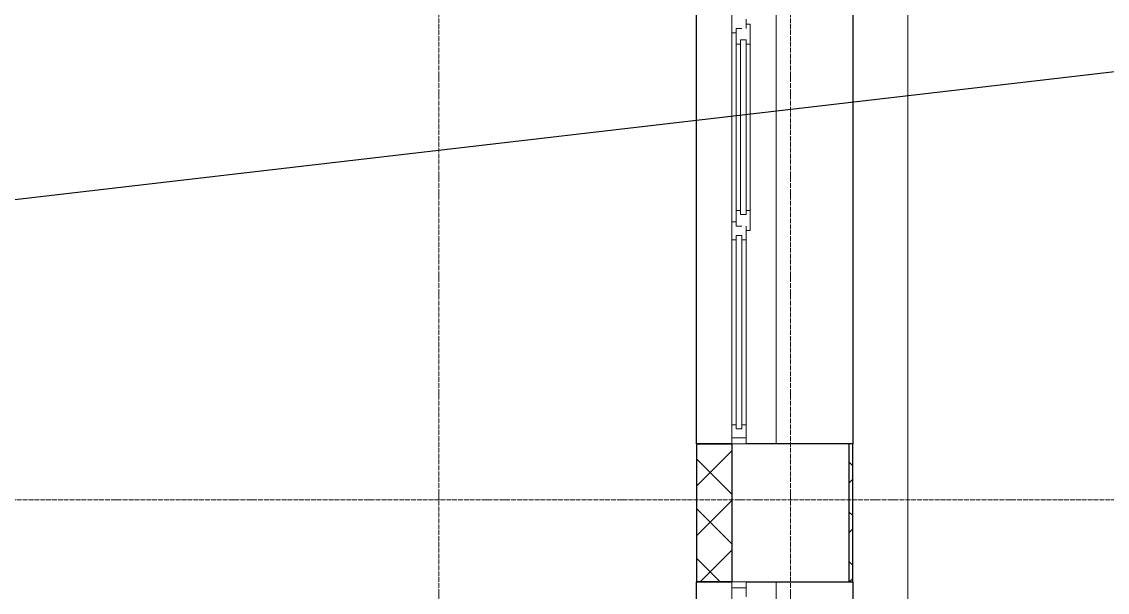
# Model space of a CAD drawing. Header units: millimetres. Extents: x -695119 to 412940, y -249585 to 622758.
# Drawn here: x 8414 to 13045, y -45514 to -43080 of the extents above; entities that cross this region are included whole.
import ezdxf

# ---------------------------------------------------------------- set-up
doc = ezdxf.new("R2010")
doc.units = ezdxf.units.MM
doc.linetypes.add('ADSK_Линия сетки', pattern=[25, 20, -2.5, 0, -2.5])
for name, color, linetype, lineweight in [('_Схема', 5, 'Continuous', 30), ('Каркас_Импост', 8, 'Continuous', 9), ('Монтажный зазор', 8, 'Continuous', 9), ('Оси', 252, 'Continuous', 9), ('Остекление', 8, 'Continuous', 9), ('Перекрытия', 7, 'Continuous', 18), ('Стены разрез', 7, 'Continuous', 30), ('Стены штриховка', 7, 'Continuous', 9)]:
    doc.layers.add(name, color=color, linetype=linetype, lineweight=lineweight)
doc.layers.add('Стены', color=194, linetype='Continuous')

# ---------------------------------------------------------------- blocks, each defined once
blk = doc.blocks.new('1 этаж')
at = {"layer": 'Каркас_Импост', "color": 251, "lineweight": 18, "true_color": 0x636466}
for p, q in [((-33505.8, -124227.7), (-33505.8, -124303.7)), ((-33445.8, -124285.7), (-33445.8, -124245.7)), ((-33487.8, -124303.7), (-33487.8, -124285.7)), ((-33487.8, -124285.7), (-33463.8, -124285.7)), ((-33445.8, -124267.7), (-33427.8, -124267.7)), ((-33427.8, -124267.7), (-33427.8, -124352.7)), ((-33505.8, -124303.7), (-33487.8, -124303.7)), ((-33487.8, -124352.7), (-33487.8, -124303.7)), ((-33469.8, -124334.7), (-33445.8, -124334.7)), ((-33469.8, -124352.7), (-33469.8, -124334.7)), ((-33445.8, -124334.7), (-33445.8, -124352.7)), ((-33487.8, -124352.7), (-33469.8, -124352.7)), ((-33445.8, -124352.7), (-33427.8, -124352.7)), ((-33487.8, -125062), (-33469.8, -125062)), ((-33487.8, -125062), (-33487.8, -125111)), ((-33469.8, -125062), (-33469.8, -125080)), ((-33469.8, -125080), (-33445.8, -125080)), ((-33445.8, -125062), (-33427.8, -125062)), ((-33445.8, -125080), (-33445.8, -125062)), ((-33427.8, -125062), (-33427.8, -125147)), ((-33505.8, -125111), (-33505.8, -125187)), ((-33487.8, -125111), (-33505.8, -125111)), ((-33487.8, -125129), (-33487.8, -125111)), ((-33463.8, -125129), (-33487.8, -125129)), ((-33445.8, -125169), (-33445.8, -125129)), ((-33487.8, -125187), (-33487.8, -125169)), ((-33487.8, -125169), (-33463.8, -125169)), ((-33463.8, -125169), (-33463.8, -125187)), ((-33427.8, -125147), (-33445.8, -125147)), ((-33445.8, -125169), (-33445.8, -125187)), ((-33505.8, -125187), (-33487.8, -125187)), ((-33463.8, -125187), (-33445.8, -125187)), ((-33505.8, -125976.4), (-33505.8, -126057.4)), ((-33487.8, -125976.4), (-33505.8, -125976.4)), ((-33487.8, -125994.4), (-33487.8, -125976.4)), ((-33463.8, -125994.4), (-33487.8, -125994.4)), ((-33463.8, -125976.4), (-33445.8, -125976.4)), ((-33463.8, -125994.4), (-33463.8, -125976.4)), ((-33445.8, -125976.4), (-33445.8, -125994.4)), ((-33445.8, -126057.4), (-33445.8, -125994.4)), ((-33505.8, -126057.4), (-33445.8, -126057.4)), ((-33445.8, -126647.4), (-33505.8, -126647.4)), ((-33505.8, -126647.4), (-33505.8, -126728.4)), ((-33445.8, -126710.4), (-33445.8, -126647.4))]:
    blk.add_line(p, q, dxfattribs=at)
at = {"layer": 'Каркас_Импост', "color": 251, "true_color": 0x636466}
for p, q in [((-33505.8, -125111), (-33505.8, -124303.7)), ((-33487.8, -125062), (-33487.8, -124352.7)), ((-33427.8, -124352.7), (-33427.8, -125062)), ((-33505.8, -125976.4), (-33505.8, -125187)), ((-33445.8, -125187), (-33445.8, -125976.4))]:
    blk.add_line(p, q, dxfattribs=at)
at = {"layer": 'Монтажный зазор', "color": 251, "true_color": 0x636466}
for p, q in [((-33445.8, -126032.4), (-33505.8, -126032.4)), ((-33445.8, -126672.4), (-33505.8, -126672.4))]:
    blk.add_line(p, q, dxfattribs=at)
at = {"layer": 'Оси', "color": 251, "linetype": 'ADSK_Линия сетки', "true_color": 0x636466}
for p, q in [((-34755.8, -96281.4), (-34755.8, -160943.1)), ((-33255.8, -96281.4), (-33255.8, -160943.1)), ((-30135.8, -126297.4), (-72628.1, -126297.4))]:
    blk.add_line(p, q, dxfattribs=at)
at = {"layer": 'Остекление', "color": 251, "true_color": 0x636466}
for p, q in [((-33469.8, -125080), (-33469.8, -124334.7)), ((-33445.8, -125080), (-33445.8, -124334.7)), ((-33463.8, -125994.4), (-33463.8, -125169)), ((-33487.8, -125976.4), (-33487.8, -125187))]:
    blk.add_line(p, q, dxfattribs=at)
at = {"layer": 'Перекрытия', "color": 251, "true_color": 0x636466}
for p, q in [((-32755.8, -132645.4), (-32755.8, -120157.4)), ((-33317.8, -123357.4), (-33317.8, -126057.4)), ((-33317.8, -126647.4), (-33317.8, -129347.4))]:
    blk.add_line(p, q, dxfattribs=at)
at = {"layer": 'Стены', "color": 251, "true_color": 0x636466}
for p, q in [((-33657.8, -126057.4), (-33657.8, -123357.4)), ((-32990.8, -123357.4), (-32990.8, -126057.4)), ((-33505.8, -126057.4), (-33505.8, -126647.4)), ((-33005.8, -126647.4), (-33005.8, -126057.4)), ((-33657.8, -129347.4), (-33657.8, -126647.4)), ((-32990.8, -126647.4), (-32990.8, -129347.4))]:
    blk.add_line(p, q, dxfattribs=at)
at = {"layer": 'Стены разрез', "color": 251, "true_color": 0x636466}
for p, q in [((-33657.8, -126057.4), (-33657.8, -126647.4)), ((-33505.8, -126057.4), (-33657.8, -126057.4)), ((-32990.8, -126057.4), (-33445.8, -126057.4)), ((-32990.8, -126647.4), (-32990.8, -126057.4)), ((-33657.8, -126647.4), (-33505.8, -126647.4)), ((-33445.8, -126647.4), (-32990.8, -126647.4))]:
    blk.add_line(p, q, dxfattribs=at)
at = {"layer": 'Стены разрез', "color": 251, "linetype": 'Continuous', "lineweight": 9, "true_color": 0x636466}
for p, q in [((-33655.8, -126237.4), (-33505.8, -126087.4)), ((-33505.8, -126061), (-33507.4, -126059.4)), ((-33505.8, -126273.1), (-33655.8, -126123.1)), ((-32990.8, -126151.7), (-33005.8, -126136.7)), ((-33005.8, -126223.8), (-32990.8, -126208.8)), ((-33655.8, -126449.5), (-33505.8, -126299.5)), ((-33505.8, -126485.3), (-33655.8, -126335.3)), ((-32990.8, -126363.9), (-33005.8, -126348.9)), ((-33005.8, -126435.9), (-32990.8, -126420.9)), ((-33639.5, -126645.4), (-33505.8, -126511.6)), ((-33557.8, -126645.4), (-33655.8, -126547.4)), ((-32990.8, -126576), (-33005.8, -126561)), ((-33005.1, -126647.4), (-32990.8, -126633))]:
    blk.add_line(p, q, dxfattribs=at)
at = {"layer": 'Стены штриховка', "color": 251, "true_color": 0x636466}
for p, q in [((-33655.8, -126059.4), (-33655.8, -126645.4)), ((-33505.8, -126059.4), (-33655.8, -126059.4)), ((-33655.8, -126645.4), (-33505.8, -126645.4))]:
    blk.add_line(p, q, dxfattribs=at)

msp = doc.modelspace()

# ---------------------------------------------------------------- linework, layer by layer
at = {"layer": '_Схема', "color": 5}
msp.add_line((-160630.689, -63538.828), (220869.926, -19071.484), dxfattribs=at)

# ---------------------------------------------------------------- block references
msp.add_blockref('1 этаж', (44950.089, 81176.937))

doc.saveas('drawing.dxf')
